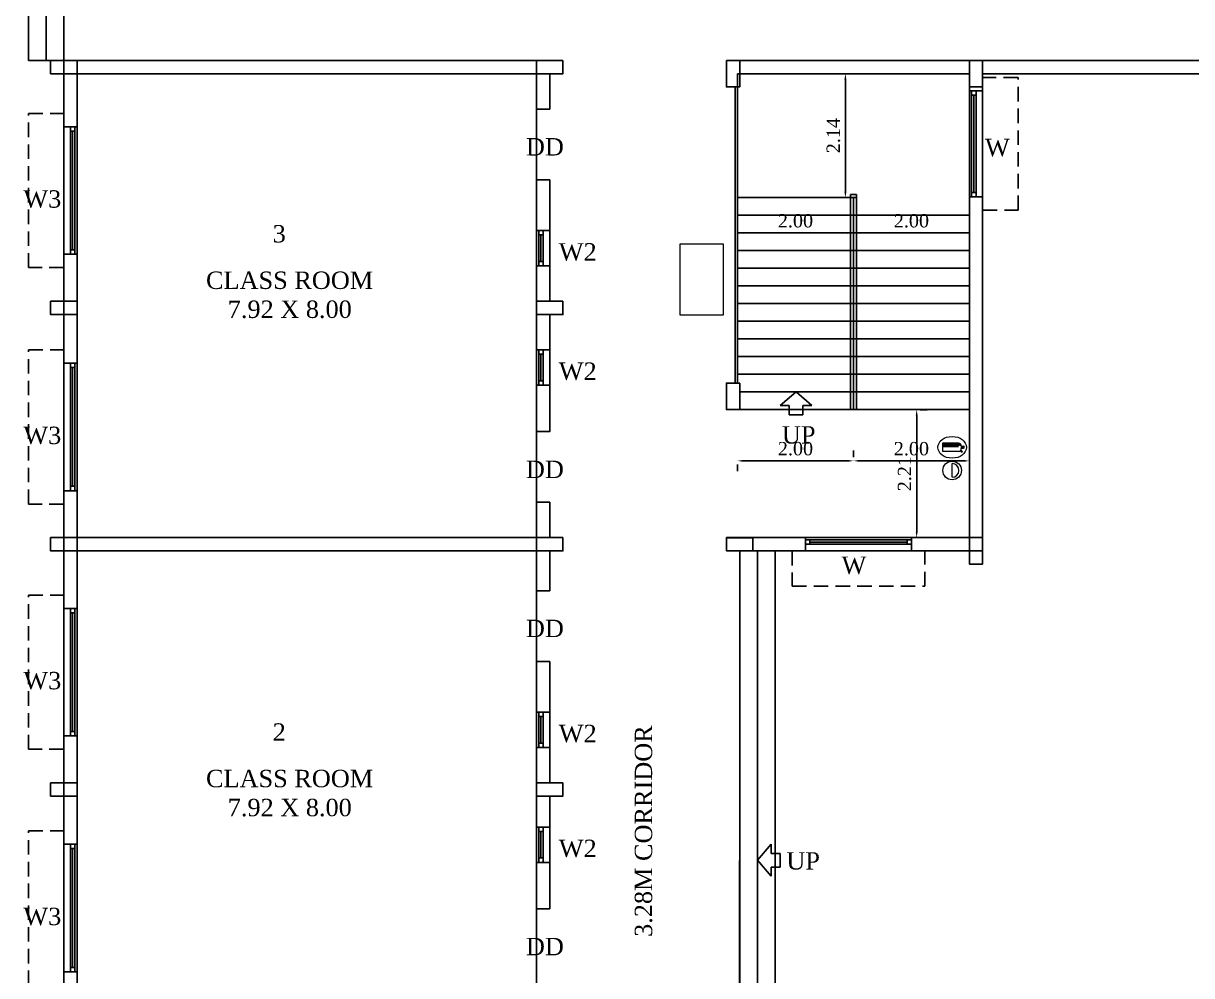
# Model space of a CAD drawing. Header units: metres. Extents: x 3616 to 3987, y 1122 to 1251.
# Drawn here: x 3785.08 to 3805.23, y 1178.57 to 1194.99 of the extents above; entities that cross this region are included whole.
import ezdxf

# ---------------------------------------------------------------- set-up
doc = ezdxf.new("R2010")
doc.units = ezdxf.units.M
doc.linetypes.add('DASHED2', pattern=[0.375, 0.25, -0.125])
for name, color, linetype in [('AR_JOINERIES', 251, 'Continuous'), ('BLK_1_FLR_0_BLT_UP_AREA', 26, 'Continuous'), ('BLK_1_FLR_0_EXIT_WIDTH_ STAIR', 1, 'Continuous'), ('BLK_1_FLR_0_EXIT_WIDTH_DOOR', 2, 'Continuous'), ('BLK_1_FLR_0_REGULAR_ROOM_2', 117, 'Continuous'), ('BLK_1_FLR_0_REGULAR_ROOM_3', 117, 'Continuous')]:
    doc.layers.add(name, color=color, linetype=linetype)
doc.layers.add('BLK_1_FLR_0_DRINKING_WATER', color=7, linetype='Continuous', lineweight=5)
doc.layers.add('elev', color=144, linetype='Continuous', lineweight=13)
doc.styles.add('ANAND', font='times.ttf')
doc.dimstyles.new('V1', dxfattribs={"dimtxt": 0.23, "dimasz": 0.1, "dimexe": 0.18, "dimexo": 0.0625, "dimgap": 0.09, "dimtad": 1, "dimzin": 0, "dimdsep": 46, "dimtxsty": 'ANAND', "dimcen": 0.09, "dimadec": 0, "dimazin": 0, "dimtfac": 1, "dimtix": 1, "dimtofl": 0, "dimtmove": 2, "dimatfit": 0, "dimfxl": 0, "dimtolj": 1, "dimtzin": 0, "dimarcsym": 0})

# ---------------------------------------------------------------- blocks, each defined once
blk = doc.blocks.new('W2a')
at = {"layer": 'AR_JOINERIES', "color": 42}
for p, q in [((0, 12), (9, 12)), ((1.5, 9), (1.5, 12)), ((1.5, 9), (4.5, 9)), ((1.5, 9), (1.5, -9)), ((3, 9), (3, -9)), ((4.5, 9), (4.5, 12)), ((4.5, 9), (4.5, -9)), ((0, -12), (9, -12)), ((1.5, -9), (4.5, -9)), ((1.5, -12), (1.5, -9)), ((4.5, -12), (4.5, -9))]:
    blk.add_line(p, q, dxfattribs=at)
blk = doc.blocks.new('W6a')
at = {"layer": 'AR_JOINERIES', "color": 42}
for p, q in [((-36, 0), (-36, 9)), ((36, 0), (36, 9)), ((36, 4.5), (-36, 4.5)), ((36, 1.5), (-36, 1.5)), ((-33, 1.5), (-33, 4.5)), ((33, 3), (-33, 3)), ((33, 1.5), (33, 4.5))]:
    blk.add_line(p, q, dxfattribs=at)
blk = doc.blocks.new('ARROW')
for p, q in [((-10.5, 6), (0, 15)), ((0, 15), (10.5, 6)), ((-4.5, 6), (-10.5, 6)), ((-4.5, 0), (-4.5, 6)), ((-4.5, 0), (4.5, 0)), ((4.5, 6), (10.5, 6)), ((4.5, 6), (4.5, 0)), ((4.5, 0), (4.5, 6))]:
    blk.add_line(p, q)
blk = doc.blocks.new('A$C33C166A6')
at = {"layer": 'elev', "color": 1}
for p, q in [((-0.51, 8.56), (0.48, 8.56)), ((-0.38, 8.56), (-0.38, 9.37)), ((-0.26, 8.56), (-0.26, 9.37)), ((-0.06, 8.56), (-0.06, 9.37)), ((0.35, 8.56), (0.35, 9.37)), ((1.08, 8.35), (1.65, 8.92)), ((1.17, 8.27), (1.74, 8.84)), ((1.25, 8.18), (1.83, 8.75)), ((1.65, 8.92), (1.83, 8.75)), ((-1.49, 7.57), (-1.49, 1.74)), ((-1.37, 7.57), (-1.37, 1.74)), ((-1.08, 7.57), (-1.08, 1.74)), ((-0.73, 7.57), (-0.73, 1.74)), ((-0.23, 7.57), (-0.23, 1.74)), ((1.46, 7.57), (1.46, 1.74)), ((10.94, 5.2), (5.95, 5.2)), ((-1.49, 1.74), (1.46, 1.74))]:
    blk.add_line(p, q, dxfattribs=at)
blk.add_circle((8.45, 5.2), 3.4, dxfattribs=at)
for centre, radius, start, end in [((-0.51, 7.57), 0.983, 90, 180), ((-0.02, 9.37), 0.369, 0, 180), ((0.48, 7.57), 0.983, 0, 90), ((-0.51, 7.57), 0.859, 90, 180), ((-0.51, 7.57), 0.571, 90, 180), ((-0.51, 7.57), 0.221, 90, 180), ((8.45, 5.2), 2.49, 0, 180)]:
    blk.add_arc(centre, radius, start, end, dxfattribs=at)
blk.add_ellipse((0, 5.22), major_axis=(0, -5.22), ratio=0.761654, dxfattribs=at)
blk = doc.blocks.new('*D316')
at = {"color": 0, "lineweight": -2}
for p, q in [((3799.399, 1191.442), (3799.399, 1191.559)), ((3797.399, 1191.317), (3797.399, 1191.199)), ((3799.299, 1191.379), (3797.499, 1191.379))]:
    blk.add_line(p, q, dxfattribs=at)
at = {"color": 0}
for points in [[(3797.499, 1191.396), (3797.499, 1191.363), (3797.399, 1191.379)], [(3799.299, 1191.396), (3799.299, 1191.363), (3799.399, 1191.379)]]:
    blk.add_solid(points, dxfattribs=at)
at = {"layer": 'Defpoints', "color": 0}
for p in [(3797.399, 1191.379), (3797.399, 1191.379), (3799.399, 1191.379)]:
    blk.add_point(p, dxfattribs=at)
at = {"color": 0, "lineweight": -2, "insert": (3798.399, 1191.587), "char_height": 0.23, "attachment_point": 5, "style": 'ANAND'}
blk.add_mtext('\\A1;2.00', dxfattribs=at)
blk = doc.blocks.new('*D317')
at = {"color": 0, "lineweight": -2}
for p, q in [((3799.399, 1191.442), (3799.399, 1191.559)), ((3801.399, 1191.442), (3801.399, 1191.559)), ((3799.499, 1191.379), (3801.299, 1191.379))]:
    blk.add_line(p, q, dxfattribs=at)
at = {"color": 0}
for points in [[(3799.499, 1191.396), (3799.499, 1191.363), (3799.399, 1191.379)], [(3801.299, 1191.396), (3801.299, 1191.363), (3801.399, 1191.379)]]:
    blk.add_solid(points, dxfattribs=at)
at = {"layer": 'Defpoints', "color": 0}
for p in [(3799.399, 1191.379), (3801.399, 1191.379), (3801.399, 1191.379)]:
    blk.add_point(p, dxfattribs=at)
at = {"color": 0, "lineweight": -2, "insert": (3800.399, 1191.587), "char_height": 0.23, "attachment_point": 5, "style": 'ANAND'}
blk.add_mtext('\\A1;2.00', dxfattribs=at)
blk = doc.blocks.new('*D318')
at = {"color": 0, "lineweight": -2}
for p, q in [((3799.26, 1192.089), (3799.26, 1194.025)), ((3799.323, 1194.125), (3799.44, 1194.125)), ((3799.323, 1191.989), (3799.44, 1191.989))]:
    blk.add_line(p, q, dxfattribs=at)
at = {"color": 0}
for points in [[(3799.243, 1194.025), (3799.277, 1194.025), (3799.26, 1194.125)], [(3799.243, 1192.089), (3799.277, 1192.089), (3799.26, 1191.989)]]:
    blk.add_solid(points, dxfattribs=at)
at = {"layer": 'Defpoints', "color": 0}
for p in [(3799.26, 1194.125), (3799.26, 1194.125), (3799.26, 1191.989)]:
    blk.add_point(p, dxfattribs=at)
at = {"color": 0, "lineweight": -2, "insert": (3799.053, 1193.057), "char_height": 0.23, "attachment_point": 5, "rotation": 90, "style": 'ANAND'}
blk.add_mtext('\\A1;2.14', dxfattribs=at)
blk = doc.blocks.new('*D322')
at = {"color": 0, "lineweight": -2}
for p, q in [((3800.49, 1186.224), (3800.49, 1188.231)), ((3800.552, 1188.331), (3800.67, 1188.331)), ((3800.552, 1186.124), (3800.67, 1186.124))]:
    blk.add_line(p, q, dxfattribs=at)
at = {"color": 0}
for points in [[(3800.473, 1188.231), (3800.506, 1188.231), (3800.49, 1188.331)], [(3800.473, 1186.224), (3800.506, 1186.224), (3800.49, 1186.124)]]:
    blk.add_solid(points, dxfattribs=at)
at = {"layer": 'Defpoints', "color": 0}
for p in [(3800.49, 1188.331, -0.032), (3800.49, 1188.331), (3800.49, 1186.124, -0.032)]:
    blk.add_point(p, dxfattribs=at)
at = {"color": 0, "lineweight": -2, "insert": (3800.282, 1187.228), "char_height": 0.23, "attachment_point": 5, "rotation": 90, "style": 'ANAND'}
blk.add_mtext('\\A1;2.21', dxfattribs=at)
blk = doc.blocks.new('*D349')
at = {"layer": 'BLK_1_FLR_0_EXIT_WIDTH_ STAIR', "color": 0, "lineweight": -2}
for p, q in [((3799.399, 1187.511), (3799.399, 1187.628)), ((3797.399, 1187.386), (3797.399, 1187.268)), ((3799.299, 1187.448), (3797.499, 1187.448))]:
    blk.add_line(p, q, dxfattribs=at)
at = {"layer": 'BLK_1_FLR_0_EXIT_WIDTH_ STAIR', "color": 0}
for points in [[(3797.499, 1187.465), (3797.499, 1187.432), (3797.399, 1187.448)], [(3799.299, 1187.465), (3799.299, 1187.432), (3799.399, 1187.448)]]:
    blk.add_solid(points, dxfattribs=at)
at = {"layer": 'Defpoints', "color": 0}
for p in [(3797.399, 1187.448), (3797.399, 1187.448), (3799.399, 1187.448)]:
    blk.add_point(p, dxfattribs=at)
at = {"layer": 'BLK_1_FLR_0_EXIT_WIDTH_ STAIR', "color": 0, "insert": (3798.399, 1187.656), "char_height": 0.23, "attachment_point": 5, "style": 'ANAND'}
blk.add_mtext('\\A1;2.00', dxfattribs=at)
blk = doc.blocks.new('*D350')
at = {"layer": 'BLK_1_FLR_0_EXIT_WIDTH_DOOR', "color": 0, "lineweight": -2}
for p, q in [((3799.399, 1187.511), (3799.399, 1187.628)), ((3801.399, 1187.511), (3801.399, 1187.628)), ((3799.499, 1187.448), (3801.299, 1187.448))]:
    blk.add_line(p, q, dxfattribs=at)
at = {"layer": 'BLK_1_FLR_0_EXIT_WIDTH_DOOR', "color": 0}
for points in [[(3799.499, 1187.465), (3799.499, 1187.432), (3799.399, 1187.448)], [(3801.299, 1187.465), (3801.299, 1187.432), (3801.399, 1187.448)]]:
    blk.add_solid(points, dxfattribs=at)
at = {"layer": 'Defpoints', "color": 0}
for p in [(3799.399, 1187.448), (3801.399, 1187.448), (3801.399, 1187.448)]:
    blk.add_point(p, dxfattribs=at)
at = {"layer": 'BLK_1_FLR_0_EXIT_WIDTH_DOOR', "color": 0, "insert": (3800.399, 1187.656), "char_height": 0.23, "attachment_point": 5, "style": 'ANAND'}
blk.add_mtext('\\A1;2.00', dxfattribs=at)

msp = doc.modelspace()

# ---------------------------------------------------------------- linework, layer by layer
at = {"lineweight": -2}
for p, q in [((3785.16829, 1197.40171, -0.0324), (3785.16829, 1194.35371, -0.0324)), ((3785.47309, 1197.40171, -0.0324), (3785.47309, 1194.35371, -0.0324)), ((3785.77789, 1197.40171, -0.0324), (3785.77789, 1194.35371, -0.0324)), ((3785.77789, 1194.35371, -0.0324), (3794.15989, 1194.35371, -0.0324)), ((3793.93129, 1194.35371, -0.0324), (3793.93129, 1193.51551, -0.0324)), ((3801.39889, 1194.35371, -0.0324), (3797.20789, 1194.35371, -0.0324)), ((3801.39889, 1194.35371, -0.0324), (3801.39889, 1186.12411, -0.0324)), ((3801.62749, 1194.35371, -0.0324), (3809.78089, 1194.35371, -0.0324)), ((3801.62749, 1194.35371, -0.0324), (3801.62749, 1186.12411, -0.0324)), ((3801.62749, 1194.35371, -0.0324), (3801.62749, 1194.12511, -0.0324)), ((3785.77789, 1194.12511, -0.0324), (3785.77789, 1190.20081, -0.0324)), ((3786.00649, 1194.12511, -0.0324), (3794.15989, 1194.12511, -0.0324)), ((3786.00649, 1194.12511, -0.0324), (3786.00649, 1186.12411, -0.0324)), ((3794.15989, 1194.12511, -0.0324), (3794.15989, 1193.51551, -0.0324)), ((3797.39889, 1194.12511, -0.0324), (3797.39889, 1188.78867, -0.0324)), ((3801.39889, 1194.12511, -0.0324), (3797.39889, 1194.12511, -0.0324)), ((3801.39889, 1194.12511, -0.0324), (3797.43649, 1194.12511, -0.0324)), ((3801.62749, 1194.12511, -0.0324), (3805.43749, 1194.12511, -0.0324)), ((3797.36029, 1193.89651, -0.0324), (3797.36029, 1188.78867, -0.0324)), ((3793.93129, 1193.51551, -0.0324), (3794.15989, 1193.51551, -0.0324)), ((3793.93129, 1192.29631, -0.0324), (3793.93129, 1187.95291, -0.0324)), ((3793.93129, 1192.29631, -0.0324), (3794.15989, 1192.29631, -0.0324)), ((3794.15989, 1192.29631, -0.0324), (3794.15989, 1190.20081, -0.0324)), ((3799.34809, 1192.03987, -0.0324), (3799.44969, 1192.03987, -0.0324)), ((3799.34809, 1190.16027, -0.0324), (3799.34809, 1192.03987, -0.0324)), ((3799.44969, 1188.33147, -0.0324), (3799.44969, 1192.03987, -0.0324)), ((3797.39889, 1191.98907, -0.0324), (3799.39889, 1191.98907, -0.0324)), ((3799.39889, 1188.33147, -0.0324), (3799.39889, 1191.98907, -0.0324)), ((3799.39889, 1190.16027, -0.0324), (3799.39889, 1191.98907, -0.0324)), ((3797.39889, 1191.68427, -0.0324), (3799.39889, 1191.68427, -0.0324)), ((3799.39889, 1191.68427, -0.0324), (3801.39889, 1191.68427, -0.0324)), ((3793.93129, 1191.42001, -0.0324), (3794.15989, 1191.42001, -0.0324)), ((3797.39889, 1191.37947, -0.0324), (3799.39889, 1191.37947, -0.0324)), ((3799.39889, 1191.37947, -0.0324), (3801.39889, 1191.37947, -0.0324)), ((3797.39889, 1191.07467, -0.0324), (3799.39889, 1191.07467, -0.0324)), ((3799.39889, 1191.07467, -0.0324), (3801.39889, 1191.07467, -0.0324)), ((3793.93129, 1190.81041, -0.0324), (3794.15989, 1190.81041, -0.0324)), ((3797.39889, 1190.76987, -0.0324), (3799.39889, 1190.76987, -0.0324)), ((3799.39889, 1190.76987, -0.0324), (3801.39889, 1190.76987, -0.0324)), ((3797.39889, 1190.46507, -0.0324), (3799.39889, 1190.46507, -0.0324)), ((3799.39889, 1190.46507, -0.0324), (3801.39889, 1190.46507, -0.0324)), ((3797.39889, 1190.16027, -0.0324), (3799.39889, 1190.16027, -0.0324)), ((3799.34809, 1188.33147, -0.0324), (3799.34809, 1190.16027, -0.0324)), ((3799.39889, 1190.16027, -0.0324), (3801.39889, 1190.16027, -0.0324)), ((3799.39889, 1188.33147, -0.0324), (3799.39889, 1190.16027, -0.0324)), ((3785.77789, 1189.97221, -0.0324), (3785.77789, 1186.12411, -0.0324)), ((3794.15989, 1189.97221, -0.0324), (3794.15989, 1187.95291, -0.0324)), ((3797.39889, 1189.85547, -0.0324), (3799.39889, 1189.85547, -0.0324)), ((3799.39889, 1189.85547, -0.0324), (3801.39889, 1189.85547, -0.0324)), ((3797.39889, 1189.55067, -0.0324), (3799.39889, 1189.55067, -0.0324)), ((3799.39889, 1189.55067, -0.0324), (3801.39889, 1189.55067, -0.0324)), ((3793.93129, 1189.36261, -0.0324), (3794.15989, 1189.36261, -0.0324)), ((3797.39889, 1189.24587, -0.0324), (3799.39889, 1189.24587, -0.0324)), ((3799.39889, 1189.24587, -0.0324), (3801.39889, 1189.24587, -0.0324)), ((3797.20789, 1188.78867, -0.0324), (3797.43649, 1188.78867, -0.0324)), ((3797.20789, 1188.33147, -0.0324), (3797.20789, 1188.78867, -0.0324)), ((3797.39889, 1188.94107, -0.0324), (3799.39889, 1188.94107, -0.0324)), ((3799.39889, 1188.94107, -0.0324), (3801.39889, 1188.94107, -0.0324)), ((3793.93129, 1188.75301, -0.0324), (3794.15989, 1188.75301, -0.0324)), ((3797.43649, 1188.63627, -0.0324), (3799.39889, 1188.63627, -0.0324)), ((3799.39889, 1188.63627, -0.0324), (3801.39889, 1188.63627, -0.0324)), ((3797.43649, 1188.33147, -0.0324), (3797.20789, 1188.33147, -0.0324)), ((3797.43649, 1188.33147, -0.0324), (3797.20789, 1188.33147, -0.0324)), ((3797.39889, 1188.33147, -0.0324), (3799.39889, 1188.33147, -0.0324)), ((3799.39889, 1188.33147, -0.0324), (3801.39889, 1188.33147, -0.0324)), ((3793.93129, 1187.95291, -0.0324), (3794.15989, 1187.95291, -0.0324)), ((3793.93129, 1186.73371, -0.0324), (3793.93129, 1185.28591, -0.0324)), ((3793.93129, 1186.73371, -0.0324), (3794.15989, 1186.73371, -0.0324)), ((3793.93129, 1186.73371, -0.0324), (3794.15989, 1186.73371, -0.0324)), ((3793.93129, 1186.73371, -0.0324), (3793.93129, 1185.20971, -0.0324)), ((3793.93129, 1186.73371, -0.0324), (3793.93129, 1185.20971, -0.0324)), ((3793.93129, 1186.73371, -0.0324), (3794.15989, 1186.73371, -0.0324)), ((3794.15989, 1186.73371, -0.0324), (3794.15989, 1186.12411, -0.0324)), ((3794.15989, 1186.73371, -0.0324), (3794.15989, 1186.12411, -0.0324)), ((3794.15989, 1186.73371, -0.0324), (3794.15989, 1186.12411, -0.0324)), ((3785.77789, 1186.12411, -0.0324), (3786.00649, 1186.12411, -0.0324)), ((3786.00649, 1186.12411, -0.0324), (3794.38849, 1186.12411, -0.0324)), ((3786.00649, 1186.12411, -0.0324), (3786.00649, 1178.90416, -0.0324)), ((3786.00649, 1186.12411, -0.0324), (3793.93129, 1186.12411, -0.0324)), ((3797.20789, 1186.12411, -0.0324), (3801.62749, 1186.12411, -0.0324)), ((3801.62749, 1186.12411, -0.0324), (3801.39889, 1186.12411, -0.0324)), ((3785.77789, 1185.89551, -0.0324), (3785.77789, 1182.04741, -0.0324)), ((3785.77789, 1181.89501, -0.0324), (3785.77789, 1185.89551, -0.0324)), ((3785.77789, 1185.89551, -0.0324), (3785.77789, 1181.89501, -0.0324)), ((3786.00649, 1185.89551, -0.0324), (3785.77789, 1185.89551, -0.0324)), ((3785.77789, 1185.89551, -0.0324), (3785.77789, 1184.78807, -0.0324)), ((3786.00649, 1185.89551, -0.0324), (3794.38849, 1185.89551, -0.0324)), ((3786.00649, 1185.89551, -0.0324), (3786.00649, 1181.81881, -0.0324)), ((3786.00649, 1184.78807, -0.0324), (3786.00649, 1185.89551, -0.0324)), ((3786.00649, 1185.89551, -0.0324), (3793.93129, 1185.89551, -0.0324)), ((3794.15989, 1185.89551, -0.0324), (3794.15989, 1185.28591, -0.0324)), ((3794.15989, 1185.89551, -0.0324), (3794.15989, 1185.20971, -0.0324)), ((3797.20789, 1185.89551, -0.0324), (3801.39889, 1185.89551, -0.0324)), ((3797.43649, 1185.89551, -0.0324), (3797.43649, 1175.22785, -0.0324)), ((3797.74129, 1185.89551, -0.0324), (3797.74129, 1175.22785, -0.0324)), ((3798.04609, 1185.89551, -0.0324), (3798.04609, 1175.22779, -0.0324)), ((3793.93129, 1185.20971, -0.0324), (3794.15989, 1185.20971, -0.0324)), ((3793.93129, 1185.20971, -0.0324), (3794.15989, 1185.20971, -0.0324)), ((3793.93129, 1183.99051, -0.0324), (3793.93129, 1181.66641, -0.0324)), ((3793.93129, 1183.99051, -0.0324), (3794.15989, 1183.99051, -0.0324)), ((3793.93129, 1183.99051, -0.0324), (3793.93129, 1179.72331, -0.0324)), ((3793.93129, 1183.99051, -0.0324), (3794.15989, 1183.99051, -0.0324)), ((3793.93129, 1183.99051, -0.0324), (3793.93129, 1179.72331, -0.0324)), ((3794.15989, 1183.99051, -0.0324), (3794.15989, 1181.89501, -0.0324)), ((3794.15989, 1183.99051, -0.0324), (3794.15989, 1181.89501, -0.0324)), ((3785.77789, 1182.95927, -0.0324), (3785.77789, 1181.89501, -0.0324)), ((3786.00649, 1181.89501, -0.0324), (3786.00649, 1182.95927, -0.0324)), ((3793.93129, 1183.11421, -0.0324), (3794.15989, 1183.11421, -0.0324)), ((3793.93129, 1183.11421, -0.0324), (3794.15989, 1183.11421, -0.0324)), ((3793.93129, 1182.50461, -0.0324), (3794.15989, 1182.50461, -0.0324)), ((3785.77789, 1181.89501, -0.0324), (3786.00649, 1181.89501, -0.0324)), ((3786.00649, 1181.81881, -0.0324), (3786.00649, 1181.89501, -0.0324)), ((3786.00649, 1181.89501, -0.0324), (3786.00649, 1177.66591, -0.0324)), ((3793.93129, 1181.89501, -0.0324), (3793.93129, 1179.72331, -0.0324)), ((3793.93129, 1181.89501, -0.0324), (3793.93129, 1179.72331, -0.0324)), ((3785.77789, 1181.66641, -0.0324), (3785.77789, 1177.89451, -0.0324)), ((3785.77789, 1178.90416, -0.0324), (3785.77789, 1181.66641, -0.0324)), ((3786.00649, 1181.66641, -0.0324), (3785.77789, 1181.66641, -0.0324)), ((3785.77789, 1181.66641, -0.0324), (3785.77789, 1180.73296, -0.0324)), ((3786.00649, 1181.66641, -0.0324), (3785.77789, 1181.66641, -0.0324)), ((3785.77789, 1181.66641, -0.0324), (3785.77789, 1180.73296, -0.0324)), ((3786.00649, 1180.73296, -0.0324), (3786.00649, 1181.66641, -0.0324)), ((3786.00649, 1180.73296, -0.0324), (3786.00649, 1181.66641, -0.0324)), ((3794.15989, 1181.66641, -0.0324), (3794.15989, 1179.72331, -0.0324)), ((3794.15989, 1181.66641, -0.0324), (3794.15989, 1179.72331, -0.0324)), ((3793.93129, 1181.13301, -0.0324), (3794.15989, 1181.13301, -0.0324)), ((3793.93129, 1180.52341, -0.0324), (3794.15989, 1180.52341, -0.0324)), ((3793.93129, 1180.52341, -0.0324), (3794.15989, 1180.52341, -0.0324)), ((3793.93129, 1179.72331, -0.0324), (3794.15989, 1179.72331, -0.0324)), ((3793.93129, 1179.72331, -0.0324), (3794.15989, 1179.72331, -0.0324))]:
    msp.add_line(p, q, dxfattribs=at)
for p, q in [((3785.54929, 1194.35371, -0.0324), (3785.16829, 1194.35371, -0.0324)), ((3786.00649, 1193.21076, -0.0324), (3785.77789, 1193.21076, -0.0324)), ((3785.89219, 1193.21076, -0.0324), (3785.89219, 1191.01076, -0.0324)), ((3785.96839, 1193.21076, -0.0324), (3785.96839, 1191.01076, -0.0324)), ((3785.96839, 1193.13456, -0.0324), (3785.89219, 1193.13456, -0.0324)), ((3785.93029, 1193.13456, -0.0324), (3785.93029, 1191.08696, -0.0324)), ((3786.00649, 1191.01076, -0.0324), (3785.77789, 1191.01076, -0.0324)), ((3785.96839, 1191.08696, -0.0324), (3785.89219, 1191.08696, -0.0324)), ((3786.00649, 1189.13406, -0.0324), (3785.77789, 1189.13406, -0.0324)), ((3785.89219, 1189.13406, -0.0324), (3785.89219, 1186.93406, -0.0324)), ((3785.96839, 1189.05786, -0.0324), (3785.89219, 1189.05786, -0.0324)), ((3785.93029, 1189.05786, -0.0324), (3785.93029, 1187.01026, -0.0324)), ((3785.96839, 1189.13406, -0.0324), (3785.96839, 1186.93406, -0.0324)), ((3785.96839, 1187.01026, -0.0324), (3785.89219, 1187.01026, -0.0324)), ((3786.00649, 1186.93406, -0.0324), (3785.77789, 1186.93406, -0.0324)), ((3786.00649, 1184.90496, -0.0324), (3785.77789, 1184.90496, -0.0324)), ((3785.89219, 1184.90496, -0.0324), (3785.89219, 1182.70496, -0.0324)), ((3785.96839, 1184.82876, -0.0324), (3785.89219, 1184.82876, -0.0324)), ((3785.93029, 1184.82876, -0.0324), (3785.93029, 1182.78116, -0.0324)), ((3785.96839, 1184.90496, -0.0324), (3785.96839, 1182.70496, -0.0324)), ((3785.96839, 1182.78116, -0.0324), (3785.89219, 1182.78116, -0.0324)), ((3786.00649, 1182.70496, -0.0324), (3785.77789, 1182.70496, -0.0324)), ((3786.00649, 1180.83782, -0.0324), (3785.77789, 1180.83782, -0.0324)), ((3785.89219, 1180.83782, -0.0324), (3785.89219, 1178.63782, -0.0324)), ((3785.96839, 1180.76162, -0.0324), (3785.89219, 1180.76162, -0.0324)), ((3785.93029, 1180.76162, -0.0324), (3785.93029, 1178.71402, -0.0324)), ((3785.96839, 1180.83782, -0.0324), (3785.96839, 1178.63782, -0.0324)), ((3785.96839, 1178.71402, -0.0324), (3785.89219, 1178.71402, -0.0324)), ((3786.00649, 1178.63782, -0.0324), (3785.77789, 1178.63782, -0.0324))]:
    msp.add_line(p, q)
at = {"linetype": 'DASHED2'}
for p, q in [((3802.23749, 1194.06121, -0.0324), (3801.62749, 1194.06121, -0.0324)), ((3802.23749, 1191.77241, -0.0324), (3802.23749, 1194.06121, -0.0324)), ((3785.16789, 1190.78076, -0.0324), (3785.16789, 1193.44076, -0.0324)), ((3785.16789, 1193.44076, -0.0324), (3785.77789, 1193.44076, -0.0324)), ((3801.62749, 1191.77241, -0.0324), (3802.23749, 1191.77241, -0.0324)), ((3785.77789, 1190.78076, -0.0324), (3785.16789, 1190.78076, -0.0324)), ((3785.16789, 1186.70406, -0.0324), (3785.16789, 1189.36406, -0.0324)), ((3785.16789, 1189.36406, -0.0324), (3785.77789, 1189.36406, -0.0324)), ((3785.77789, 1186.70406, -0.0324), (3785.16789, 1186.70406, -0.0324)), ((3798.3406, 1185.89551, -0.0324), (3798.3406, 1185.28551, -0.0324)), ((3800.6294, 1185.28551, -0.0324), (3800.6294, 1185.89551, -0.0324)), ((3798.3406, 1185.28551, -0.0324), (3800.6294, 1185.28551, -0.0324)), ((3785.16789, 1182.47496, -0.0324), (3785.16789, 1185.13496, -0.0324)), ((3785.16789, 1185.13496, -0.0324), (3785.77789, 1185.13496, -0.0324)), ((3785.77789, 1182.47496, -0.0324), (3785.16789, 1182.47496, -0.0324)), ((3785.16789, 1178.40782, -0.0324), (3785.16789, 1181.06782, -0.0324)), ((3785.16789, 1181.06782, -0.0324), (3785.77789, 1181.06782, -0.0324))]:
    msp.add_line(p, q, dxfattribs=at)
at = {"lineweight": -2, "elevation": -0.0324}
for points in [[(3786.00649, 1194.35371), (3786.00649, 1194.12511), (3785.54929, 1194.12511), (3785.54929, 1194.35371)], [(3794.38849, 1194.35371), (3794.38849, 1194.12511), (3793.93129, 1194.12511), (3793.93129, 1194.35371)], [(3797.20789, 1194.35371), (3797.43649, 1194.35371), (3797.43649, 1193.89651), (3797.20789, 1193.89651)], [(3801.39889, 1194.35371), (3801.62749, 1194.35371), (3801.62749, 1193.89651), (3801.39889, 1193.89651)], [(3794.15989, 1194.08767), (3794.15989, 1194.12511), (3793.93129, 1194.12511), (3793.93129, 1193.51551), (3794.15989, 1193.51551)], [(3794.15989, 1192.29631), (3794.09215, 1192.29631), (3793.93129, 1192.29631), (3793.93129, 1191.42001), (3794.15989, 1191.42001)], [(3794.15989, 1190.81041), (3793.93129, 1190.81041), (3793.93129, 1190.20081), (3794.15989, 1190.20081)], [(3786.00649, 1190.20081), (3786.00649, 1189.97221), (3785.54929, 1189.97221), (3785.54929, 1190.20081)], [(3794.38849, 1190.20081), (3794.38849, 1189.97221), (3793.93129, 1189.97221), (3793.93129, 1190.20081)], [(3794.15989, 1189.97221), (3793.93129, 1189.97221), (3793.93129, 1189.36261), (3794.15989, 1189.36261)], [(3794.15989, 1188.52507), (3794.15989, 1188.75301), (3793.93129, 1188.75301), (3793.93129, 1187.95291), (3794.15989, 1187.95291)], [(3794.15989, 1186.73371), (3794.09215, 1186.73371), (3793.93129, 1186.73371), (3793.93129, 1186.12411), (3794.15989, 1186.12411)], [(3794.15989, 1186.73371), (3794.09215, 1186.73371), (3793.93129, 1186.73371), (3793.93129, 1186.12411), (3794.15989, 1186.12411)], [(3794.15989, 1186.73371), (3794.09215, 1186.73371), (3793.93129, 1186.73371), (3793.93129, 1186.12411), (3794.15989, 1186.12411)], [(3786.00649, 1186.12411), (3786.00649, 1185.89551), (3785.54929, 1185.89551), (3785.54929, 1186.12411)], [(3786.00649, 1186.12411), (3786.00649, 1185.89551), (3785.54929, 1185.89551), (3785.54929, 1186.12411)], [(3794.38849, 1186.12411), (3794.38849, 1185.89551), (3793.93129, 1185.89551), (3793.93129, 1186.12411)], [(3794.38849, 1186.12411), (3794.38849, 1185.89551), (3793.93129, 1185.89551), (3793.93129, 1186.12411)], [(3797.66509, 1186.12317), (3797.66509, 1185.89697), (3797.20789, 1185.89697), (3797.20789, 1186.12317)], [(3798.5706, 1186.12411), (3797.66509, 1186.12411), (3797.66509, 1185.89551), (3798.5706, 1185.89551)], [(3801.39889, 1186.12411), (3800.3994, 1186.12411), (3800.3994, 1185.89551), (3801.39889, 1185.89551)], [(3801.39889, 1186.12411), (3801.62749, 1186.12411), (3801.62749, 1185.66691), (3801.39889, 1185.66691)], [(3794.15989, 1185.85807), (3794.15989, 1185.89551), (3793.93129, 1185.89551), (3793.93129, 1185.20971), (3794.15989, 1185.20971)], [(3794.15989, 1185.78187), (3794.15989, 1185.89551), (3793.93129, 1185.89551), (3793.93129, 1185.20971), (3794.15989, 1185.20971)], [(3794.15989, 1183.99051), (3794.09215, 1183.99051), (3793.93129, 1183.99051), (3793.93129, 1183.11421), (3794.15989, 1183.11421)], [(3794.15989, 1182.50461), (3793.93129, 1182.50461), (3793.93129, 1181.89501), (3794.15989, 1181.89501)], [(3794.15989, 1182.50461), (3793.93129, 1182.50461), (3793.93129, 1181.89501), (3794.15989, 1181.89501)], [(3794.15989, 1182.50461), (3793.93129, 1182.50461), (3793.93129, 1181.89501), (3794.15989, 1181.89501)], [(3786.00649, 1181.89501), (3786.00649, 1181.66641), (3785.54929, 1181.66641), (3785.54929, 1181.89501)], [(3794.38849, 1181.89501), (3794.38849, 1181.66641), (3793.93129, 1181.66641), (3793.93129, 1181.89501)], [(3794.15989, 1181.66641), (3793.93129, 1181.66641), (3793.93129, 1181.13301), (3794.15989, 1181.13301)], [(3794.15989, 1181.66641), (3793.93129, 1181.66641), (3793.93129, 1181.13301), (3794.15989, 1181.13301)], [(3794.15989, 1180.29547), (3794.15989, 1180.52341), (3793.93129, 1180.52341), (3793.93129, 1179.72331), (3794.15989, 1179.72331)], [(3794.15989, 1180.29547), (3794.15989, 1180.52341), (3793.93129, 1180.52341), (3793.93129, 1179.72331), (3794.15989, 1179.72331)]]:
    msp.add_lwpolyline(points, close=True, dxfattribs=at)
for points in [[(3801.62749, 1186.12411), (3801.62749, 1194.35371), (3801.39889, 1194.35371), (3801.39889, 1186.12411)], [(3801.62749, 1186.12411), (3801.62749, 1185.89551)], [(3785.77789, 1181.89501), (3785.77789, 1185.89551)]]:
    msp.add_lwpolyline(points, dxfattribs=at)
at = {"elevation": -0.0324}
msp.add_lwpolyline([(3797.43649, 1188.78867), (3797.20789, 1188.78867), (3797.20789, 1188.33147), (3797.43649, 1188.33147)], close=True, dxfattribs=at)
at = {"layer": 'BLK_1_FLR_0_BLT_UP_AREA', "color": 26, "ltscale": 400, "elevation": -0.0324}
msp.add_lwpolyline([(3785.77789, 1205.17411), (3813.89569, 1205.17411), (3813.89569, 1194.12511), (3801.62749, 1194.12511), (3801.62749, 1185.89551), (3797.43649, 1185.89551), (3797.43421, 1175.2278), (3805.43749, 1175.22951), (3805.43749, 1177.89616), (3822.12529, 1177.89291), (3822.12529, 1158.61591), (3797.20789, 1158.61591), (3797.20789, 1159.94941), (3794.15989, 1159.94941), (3794.15989, 1158.61591), (3785.77789, 1158.61591), (3785.77789, 1166.38831), (3788.52109, 1166.38831), (3788.52109, 1169.43631), (3785.77789, 1169.43631)], close=True, dxfattribs=at)
at = {"layer": 'BLK_1_FLR_0_DRINKING_WATER'}
msp.add_lwpolyline([(3796.40925, 1191.1882), (3797.1542, 1191.1882), (3797.1542, 1189.96205), (3796.40925, 1189.96205)], close=True, dxfattribs=at)
at = {"layer": 'BLK_1_FLR_0_REGULAR_ROOM_2', "color": 3, "elevation": -0.0324}
msp.add_lwpolyline([(3786.00649, 1185.89551), (3793.93129, 1185.89551), (3793.93129, 1177.89451), (3786.00649, 1177.89451)], close=True, dxfattribs=at)
at = {"layer": 'BLK_1_FLR_0_REGULAR_ROOM_3', "color": 3, "elevation": -0.0324}
msp.add_lwpolyline([(3786.00649, 1194.12511), (3793.93129, 1194.12511), (3793.93129, 1186.12411), (3786.00649, 1186.12411)], close=True, dxfattribs=at)

# ---------------------------------------------------------------- block references
at = {"lineweight": -2, "xscale": -0.0254, "yscale": 0.0254, "zscale": 0.0254}
for p, rotation in [((3801.39889, 1192.91681, -0.0324), 270), ((3799.485, 1186.12411, -0.0324), 180)]:
    msp.add_blockref('W6a', p, dxfattribs=dict(at, rotation=rotation))
at = {"lineweight": -2, "xscale": 0.0254, "yscale": 0.0254, "zscale": 0.0254}
for p in [(3793.93129, 1191.11521, -0.0324), (3793.93129, 1189.05781, -0.0324), (3793.93129, 1182.80941, -0.0324), (3793.93129, 1180.82821, -0.0324), (3793.93129, 1180.82821, -0.0324)]:
    msp.add_blockref('W2a', p, dxfattribs=at)
at = {"xscale": 0.02619375, "yscale": 0.02619375, "zscale": 0.02619375}
msp.add_blockref('ARROW', (3798.40891, 1188.24412, -0.0324), dxfattribs=at)
for name, p, xscale, yscale, zscale, rotation in [('A$C33C166A6', (3800.85562, 1187.68149, -0.0324), 0.0471622666699041, 0.0471622666699041, 0.0471622666699041, 270), ('ARROW', (3798.13419, 1180.56168, -0.0324), -0.02619375, 0.02619375, 0.02619375, 90)]:
    msp.add_blockref(name, p, dxfattribs=dict(xscale=xscale, yscale=yscale, zscale=zscale, rotation=rotation))

# ---------------------------------------------------------------- texts
at = {"style": 'ANAND'}
for s, p in [('DD', (3793.74986, 1192.71455, -0.0324)), ('W', (3801.66758, 1192.70279, -0.0324)), ('W3', (3785.0801, 1191.815, -0.0324)), ('3', (3789.38074, 1191.21475, -0.0324)), ('W2', (3794.31613, 1190.90253, -0.0324)), ('W2', (3794.31613, 1188.84513, -0.0324)), ('W3', (3785.0801, 1187.7383, -0.0324)), ('UP', (3798.16559, 1187.74647, -0.0324)), ('DD', (3793.74986, 1187.15195, -0.0324)), ('W', (3799.19372, 1185.49866, -0.0324)), ('DD', (3793.74986, 1184.40875, -0.0324)), ('W3', (3785.0801, 1183.5092, -0.0324)), ('2', (3789.38074, 1182.62196, -0.0324)), ('W2', (3794.31613, 1182.59673, -0.0324)), ('W2', (3794.31613, 1180.61553, -0.0324)), ('UP', (3798.24175, 1180.39979, -0.0324)), ('W3', (3785.0801, 1179.44205, -0.0324)), ('DD', (3793.74986, 1178.92235, -0.0324))]:
    msp.add_text(s, height=0.3, dxfattribs=at).set_placement(p)
msp.add_text('3.28M CORRIDOR ', height=0.3, rotation=90, dxfattribs=at).set_placement((3795.92661, 1179.2386, -0.0324))
at = {"char_height": 0.3, "width": 3.2188771, "attachment_point": 1, "style": 'ANAND'}
for insert in [(3788.01341, 1190.71301, -0.0324), (3788.01341, 1182.12021, -0.0324)]:
    msp.add_mtext('{\\W1.921818; }CLASS ROOM   \\P{\\W5.234318; }7.92 X 8.00', dxfattribs=dict(at, insert=insert))

# ---------------------------------------------------------------- dimensions: what is measured, and where the dimension line sits
at = {"lineweight": -2}
for base, p1, p2, picture, middle in [((3799.26012, 1194.12511, -0.0324), (3799.26012, 1191.98907, -0.0324), (3799.26012, 1194.12511, -0.0324), '*D318', (3799.0528, 1193.05709, -0.0324)), ((3800.48954, 1188.33147), (3800.48954, 1186.12411, -0.0324), (3800.48954, 1188.33147, -0.0324), '*D322', (3800.28222, 1187.22779))]:
    dim = msp.add_linear_dim(base=base, p1=p1, p2=p2, angle=90, dimstyle='V1', dxfattribs=at)
    dim.commit()
    dim.dimension.update_dxf_attribs({"geometry": picture, "text_midpoint": middle})
for base, p2, picture, middle in [((3797.39889, 1191.37947, -0.0324), (3797.39889, 1191.37947, -0.0324), '*D316', (3798.39889, 1191.58679, -0.0324)), ((3801.39889, 1191.37947, -0.0324), (3801.39889, 1191.37947, -0.0324), '*D317', (3800.39889, 1191.58679, -0.0324))]:
    dim = msp.add_linear_dim(base=base, p1=(3799.39889, 1191.37947, -0.0324), p2=p2, dimstyle='V1', dxfattribs=at)
    dim.commit()
    dim.dimension.update_dxf_attribs({"geometry": picture, "text_midpoint": middle})
at = {"layer": 'BLK_1_FLR_0_EXIT_WIDTH_ STAIR'}
dim = msp.add_linear_dim(base=(3797.39889, 1187.44819, -0.0324), p1=(3799.39889, 1187.44819, -0.0324), p2=(3797.39889, 1187.44819, -0.0324), dimstyle='V1', dxfattribs=at)
dim.commit()
dim.dimension.update_dxf_attribs({"geometry": '*D349', "text_midpoint": (3798.39889, 1187.65551, -0.0324)})
at = {"layer": 'BLK_1_FLR_0_EXIT_WIDTH_DOOR'}
dim = msp.add_linear_dim(base=(3801.39889, 1187.44819, -0.0324), p1=(3799.39889, 1187.44819, -0.0324), p2=(3801.39889, 1187.44819, -0.0324), dimstyle='V1', dxfattribs=at)
dim.commit()
dim.dimension.update_dxf_attribs({"geometry": '*D350', "text_midpoint": (3800.39889, 1187.65551, -0.0324)})

doc.saveas('drawing.dxf')
